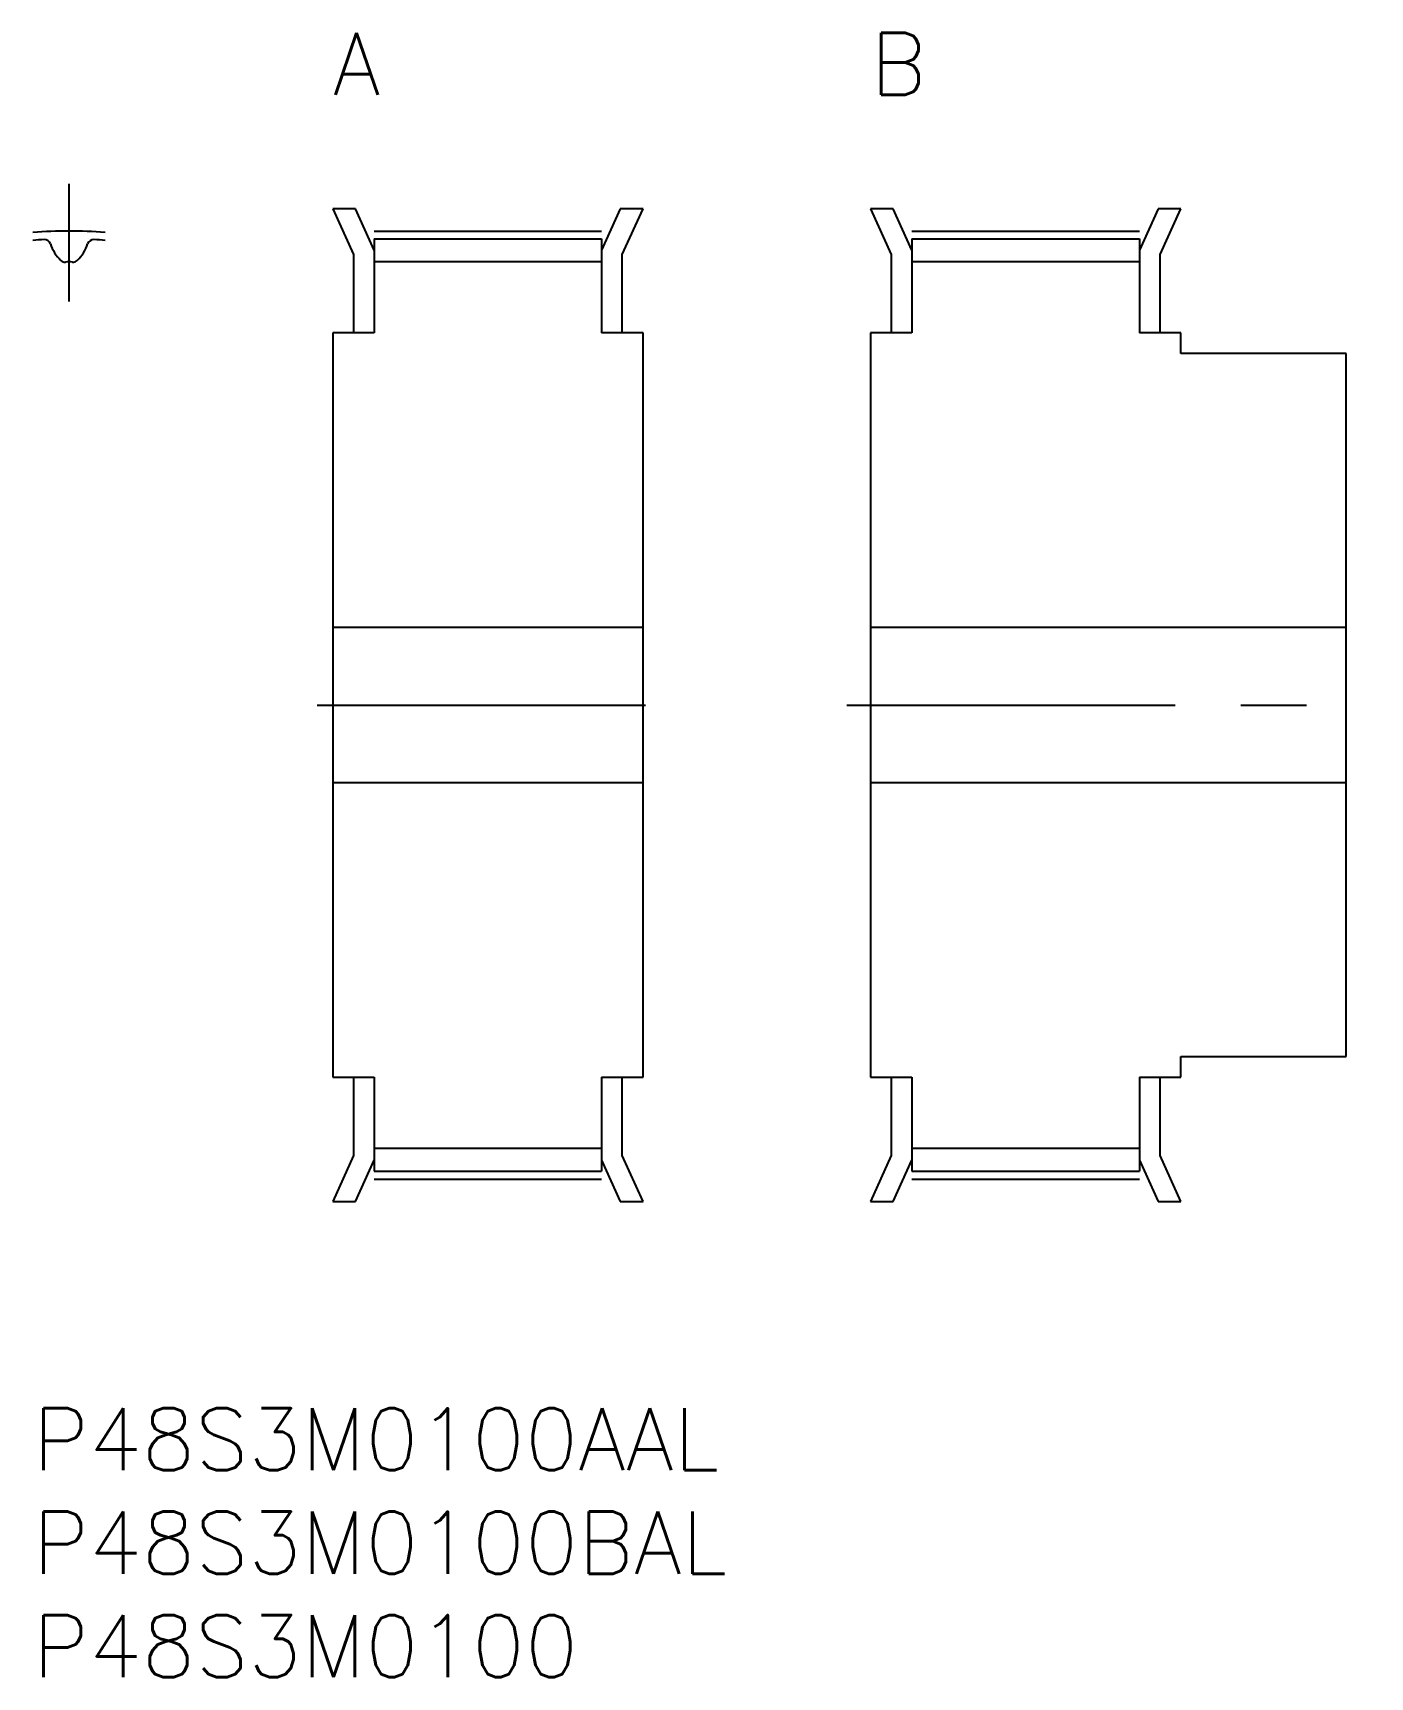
# Model space of a CAD drawing. Extents: x 0 to 64.6, y -13 to 66.5.
import ezdxf

# ---------------------------------------------------------------- set-up
doc = ezdxf.new("R2010")
doc.units = 0
doc.header["$LTSCALE"] = 0.5
doc.linetypes.add('CENTER', pattern=[50.8, 31.75, -6.35, 6.35, -6.35])
for name, color, linetype in [('MSM_CENTER', 1, 'CENTER'), ('MSM_CONTINUOUS', 7, 'CONTINUOUS'), ('MSM_PART_NUMBER', 7, 'CONTINUOUS')]:
    doc.layers.add(name, color=color, linetype=linetype)
doc.styles.get("Standard").update_dxf_attribs({"font": 'txt.shx', "height": 1, "bigfont": 'bigfont.shx'})

# ---------------------------------------------------------------- blocks, each defined once
blk = doc.blocks.new('*U36')
at = {"layer": 'MSM_PART_NUMBER'}
blk.add_text('P48S3M0100AAL', height=3, dxfattribs=at).set_placement((0, -3))
blk = doc.blocks.new('*U37')
at = {"layer": 'MSM_PART_NUMBER'}
blk.add_text('P48S3M0100BAL', height=3, dxfattribs=at).set_placement((0, -8))
blk = doc.blocks.new('*U38')
at = {"layer": 'MSM_PART_NUMBER'}
blk.add_text('P48S3M0100', height=3, dxfattribs=at).set_placement((0, -13))
blk = doc.blocks.new('*U39')
at = {"layer": 'MSM_PART_NUMBER'}
blk.add_text('A', height=3, dxfattribs=at).set_placement((14.495, 63.5))
blk = doc.blocks.new('*U40')
at = {"layer": 'MSM_PART_NUMBER'}
blk.add_text('B', height=3, dxfattribs=at).set_placement((40.495, 63.5))

msp = doc.modelspace()

# ---------------------------------------------------------------- linework, layer by layer
at = {"layer": 'MSM_CENTER'}
for p, q in [((1.747, 53.518), (1.747, 59.2)), ((16.495, 56.92), (27.495, 56.92)), ((42.495, 56.92), (53.495, 56.92)), ((13.745, 34), (30.245, 34)), ((39.345, 34), (64.645, 34)), ((16.495, 11.08), (27.495, 11.08)), ((42.495, 11.08), (53.495, 11.08))]:
    msp.add_line(p, q, dxfattribs=at)
msp.add_arc((1.747, 34), 22.92, 85.62779, 94.37221, dxfattribs=at)
at = {"layer": 'MSM_CONTINUOUS'}
for p, q in [((15.592, 58), (14.495, 58)), ((14.495, 58), (15.495, 55.785)), ((16.495, 56.001), (15.592, 58)), ((28.397, 58), (27.495, 56.001)), ((29.495, 58), (28.397, 58)), ((28.495, 55.785), (29.495, 58)), ((41.592, 58), (40.495, 58)), ((40.495, 58), (41.495, 55.785)), ((42.495, 56.001), (41.592, 58)), ((54.397, 58), (53.495, 56.001)), ((55.495, 58), (54.397, 58)), ((54.495, 55.785), (55.495, 58)), ((16.495, 56.535), (16.495, 52)), ((16.495, 56.535), (27.495, 56.535)), ((27.495, 56.535), (27.495, 52)), ((42.495, 56.535), (42.495, 52)), ((42.495, 56.535), (53.495, 56.535)), ((53.495, 56.535), (53.495, 52)), ((15.495, 55.785), (15.495, 52)), ((28.495, 52), (28.495, 55.785)), ((41.495, 55.785), (41.495, 52)), ((54.495, 52), (54.495, 55.785)), ((27.495, 55.425), (16.495, 55.425)), ((53.495, 55.425), (42.495, 55.425)), ((14.495, 52), (14.495, 16)), ((16.495, 52), (14.495, 52)), ((29.495, 52), (27.495, 52)), ((29.495, 16), (29.495, 52)), ((40.495, 52), (40.495, 16)), ((42.495, 52), (40.495, 52)), ((55.495, 52), (53.495, 52)), ((55.495, 51), (55.495, 52)), ((63.495, 51), (55.495, 51)), ((63.495, 17), (63.495, 51)), ((29.495, 37.75), (14.495, 37.75)), ((63.495, 37.75), (40.495, 37.75)), ((14.495, 30.25), (29.495, 30.25)), ((40.495, 30.25), (63.495, 30.25)), ((55.495, 16), (55.495, 17)), ((55.495, 17), (63.495, 17)), ((14.495, 16), (16.495, 16)), ((15.495, 16), (15.495, 12.215)), ((16.495, 16), (16.495, 11.465)), ((27.495, 16), (27.495, 11.465)), ((27.495, 16), (29.495, 16)), ((28.495, 12.215), (28.495, 16)), ((40.495, 16), (42.495, 16)), ((41.495, 16), (41.495, 12.215)), ((42.495, 16), (42.495, 11.465)), ((53.495, 16), (53.495, 11.465)), ((53.495, 16), (55.495, 16)), ((54.495, 12.215), (54.495, 16)), ((15.495, 12.215), (14.495, 10)), ((15.592, 10), (16.495, 11.999)), ((16.495, 12.575), (27.495, 12.575)), ((27.495, 11.999), (28.397, 10)), ((29.495, 10), (28.495, 12.215)), ((41.495, 12.215), (40.495, 10)), ((41.592, 10), (42.495, 11.999)), ((42.495, 12.575), (53.495, 12.575)), ((53.495, 11.999), (54.397, 10)), ((55.495, 10), (54.495, 12.215)), ((16.495, 11.465), (27.495, 11.465)), ((42.495, 11.465), (53.495, 11.465)), ((14.495, 10), (15.592, 10)), ((28.397, 10), (29.495, 10)), ((40.495, 10), (41.592, 10)), ((54.397, 10), (55.495, 10))]:
    msp.add_line(p, q, dxfattribs=at)
for centre, radius, start, end in [((1.747, 34), 22.535, 93.05294, 94.44706), ((0.563, 56.203), 0.3, 18.35901, 93.05294), ((2.932, 56.203), 0.3, 86.94706, 161.641), ((1.747, 34), 22.535, 85.55294, 86.94706), ((2.722, 56.92), 1.975, 198.35901, 225.90639), ((0.772, 56.92), 1.975, 314.09361, 341.64099), ((1.557, 55.717), 0.3, 225.90639, 274.80386), ((1.747, 53.45), 1.975, 85.19614, 94.80386), ((1.938, 55.717), 0.3, 265.19614, 314.09361)]:
    msp.add_arc(centre, radius, start, end, dxfattribs=at)

# ---------------------------------------------------------------- block references
for name in ['*U39', '*U40', '*U36', '*U37', '*U38']:
    msp.add_blockref(name, (0, 0), dxfattribs=at)

doc.saveas('drawing.dxf')
